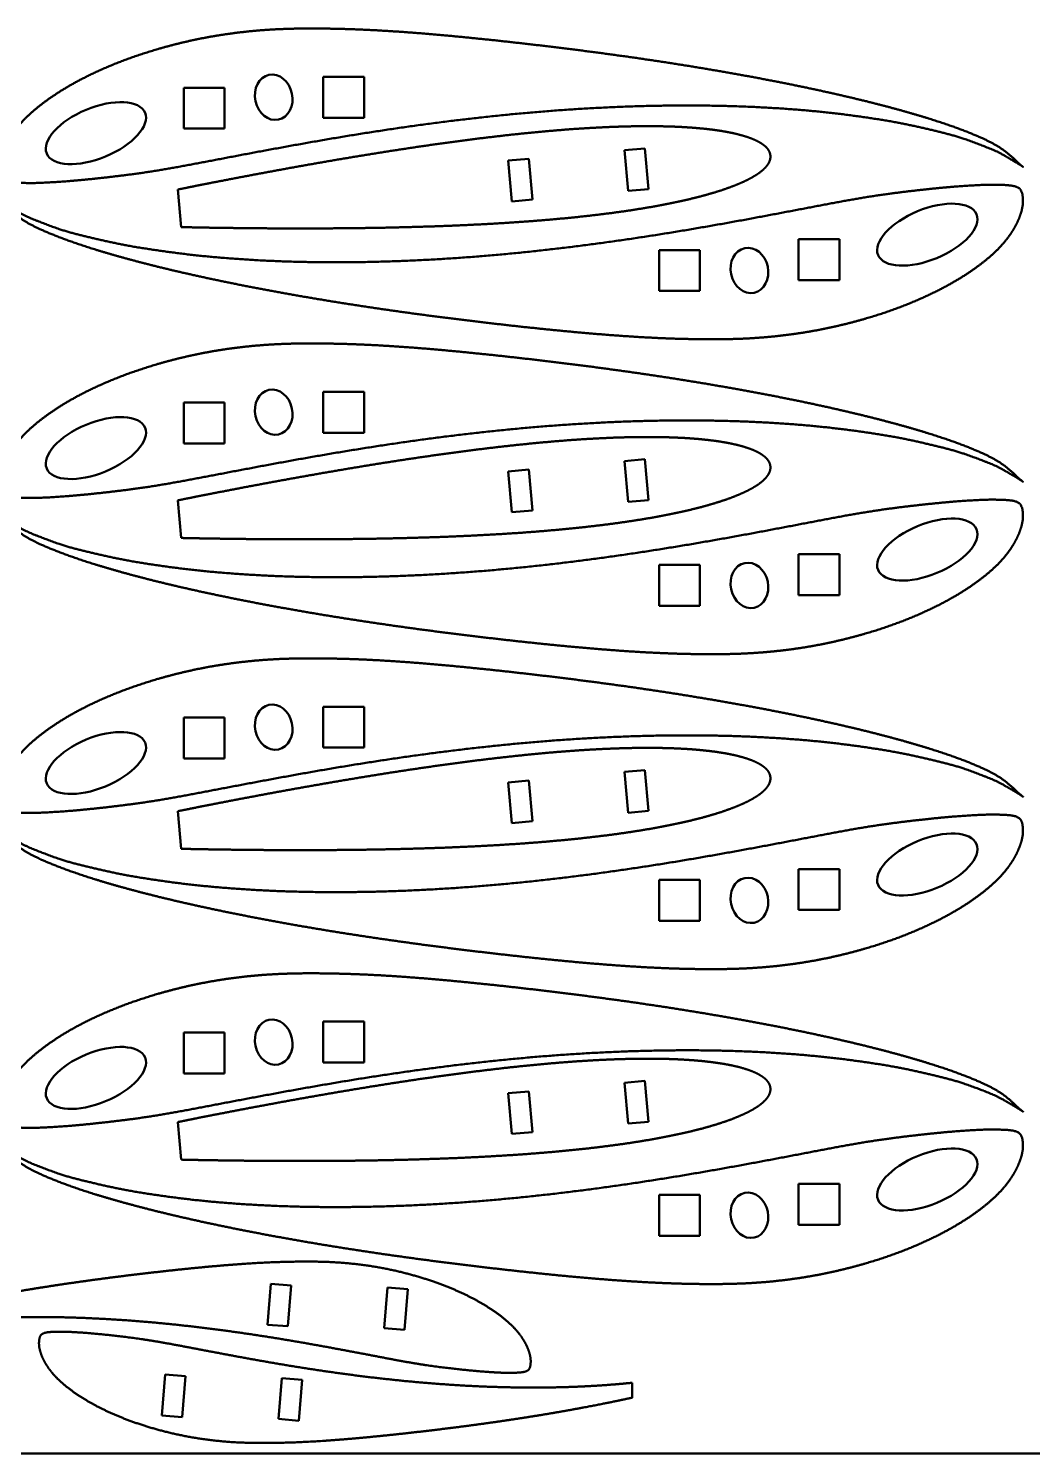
# Model space of a CAD drawing. Header units: millimetres. Extents: x -123 to 777, y 0 to 1570.
# Drawn here: x 211.2 to 456.5, y 669.9 to 1018.3 of the extents above; entities that cross this region are included whole.
import ezdxf

# ---------------------------------------------------------------- set-up
doc = ezdxf.new("R2010")
doc.units = ezdxf.units.MM
doc.layers.add('Visible (ISO)', color=7, linetype='Continuous', lineweight=50)

msp = doc.modelspace()

# ---------------------------------------------------------------- linework, layer by layer
at = {"layer": 'Visible (ISO)'}
for p, q in [((259.09, 1003.87), (249.09, 1003.87)), ((249.09, 1003.87), (249.09, 993.87)), ((259.09, 993.87), (259.09, 1003.87)), ((293.17, 1006.52), (283.17, 1006.52)), ((283.17, 1006.52), (283.17, 996.52)), ((293.17, 996.52), (293.17, 1006.52)), ((283.17, 996.52), (293.17, 996.52)), ((249.09, 993.87), (259.09, 993.87)), ((333.41, 986.48), (328.43, 986.03)), ((328.43, 986.03), (329.32, 976.07)), ((334.3, 976.52), (333.41, 986.48)), ((361.82, 989.01), (356.84, 988.57)), ((356.84, 988.57), (357.73, 978.61)), ((362.71, 979.05), (361.82, 989.01)), ((357.73, 978.61), (362.71, 979.05)), ((248.46, 969.78), (247.64, 978.97)), ((329.32, 976.07), (334.3, 976.52)), ((409.35, 966.83), (399.35, 966.83)), ((399.35, 966.83), (399.35, 956.83)), ((409.35, 956.83), (409.35, 966.83)), ((375.27, 964.18), (365.27, 964.18)), ((365.27, 964.18), (365.27, 954.18)), ((375.27, 954.18), (375.27, 964.18)), ((399.35, 956.83), (409.35, 956.83)), ((365.27, 954.18), (375.27, 954.18)), ((259.09, 926.87), (249.09, 926.87)), ((249.09, 926.87), (249.09, 916.87)), ((259.09, 916.87), (259.09, 926.87)), ((293.17, 929.52), (283.17, 929.52)), ((283.17, 929.52), (283.17, 919.52)), ((293.17, 919.52), (293.17, 929.52)), ((249.09, 916.87), (259.09, 916.87)), ((283.17, 919.52), (293.17, 919.52)), ((361.82, 913.01), (356.84, 912.57)), ((362.71, 903.05), (361.82, 913.01)), ((333.41, 910.48), (328.43, 910.03)), ((328.43, 910.03), (329.32, 900.07)), ((334.3, 900.52), (333.41, 910.48)), ((356.84, 912.57), (357.73, 902.61)), ((248.46, 893.78), (247.64, 902.97)), ((357.73, 902.61), (362.71, 903.05)), ((329.32, 900.07), (334.3, 900.52)), ((409.35, 889.83), (399.35, 889.83)), ((399.35, 889.83), (399.35, 879.83)), ((409.35, 879.83), (409.35, 889.83)), ((375.27, 887.18), (365.27, 887.18)), ((365.27, 887.18), (365.27, 877.18)), ((375.27, 877.18), (375.27, 887.18)), ((399.35, 879.83), (409.35, 879.83)), ((365.27, 877.18), (375.27, 877.18)), ((293.17, 852.52), (283.17, 852.52)), ((283.17, 852.52), (283.17, 842.52)), ((293.17, 842.52), (293.17, 852.52)), ((259.09, 849.87), (249.09, 849.87)), ((249.09, 849.87), (249.09, 839.87)), ((259.09, 839.87), (259.09, 849.87)), ((249.09, 839.87), (259.09, 839.87)), ((283.17, 842.52), (293.17, 842.52)), ((361.82, 837.01), (356.84, 836.57)), ((356.84, 836.57), (357.73, 826.61)), ((362.71, 827.05), (361.82, 837.01)), ((333.41, 834.48), (328.43, 834.03)), ((328.43, 834.03), (329.32, 824.07)), ((334.3, 824.52), (333.41, 834.48)), ((248.46, 817.78), (247.64, 826.97)), ((357.73, 826.61), (362.71, 827.05)), ((329.32, 824.07), (334.3, 824.52)), ((409.35, 812.83), (399.35, 812.83)), ((399.35, 812.83), (399.35, 802.83)), ((409.35, 802.83), (409.35, 812.83)), ((375.27, 810.18), (365.27, 810.18)), ((365.27, 810.18), (365.27, 800.18)), ((375.27, 800.18), (375.27, 810.18)), ((399.35, 802.83), (409.35, 802.83)), ((365.27, 800.18), (375.27, 800.18)), ((293.17, 775.52), (283.17, 775.52)), ((283.17, 775.52), (283.17, 765.52)), ((293.17, 765.52), (293.17, 775.52)), ((249.09, 772.87), (249.09, 762.87)), ((259.09, 772.87), (249.09, 772.87)), ((259.09, 762.87), (259.09, 772.87)), ((283.17, 765.52), (293.17, 765.52)), ((249.09, 762.87), (259.09, 762.87)), ((361.82, 761.01), (356.84, 760.57)), ((356.84, 760.57), (357.73, 750.61)), ((362.71, 751.05), (361.82, 761.01)), ((333.41, 758.48), (328.43, 758.03)), ((328.43, 758.03), (329.32, 748.07)), ((334.3, 748.52), (333.41, 758.48)), ((248.46, 741.78), (247.64, 750.97)), ((357.73, 750.61), (362.71, 751.05)), ((329.32, 748.07), (334.3, 748.52)), ((409.35, 735.83), (399.35, 735.83)), ((399.35, 735.83), (399.35, 725.83)), ((409.35, 725.83), (409.35, 735.83)), ((375.27, 733.18), (365.27, 733.18)), ((365.27, 733.18), (365.27, 723.18)), ((375.27, 723.18), (375.27, 733.18)), ((399.35, 725.83), (409.35, 725.83)), ((365.27, 723.18), (375.27, 723.18)), ((270.36, 711.4), (269.55, 701.43)), ((275.34, 711), (270.36, 711.4)), ((274.53, 701.03), (275.34, 711)), ((298.9, 710.52), (298.09, 700.55)), ((303.88, 710.11), (298.9, 710.52)), ((303.07, 700.15), (303.88, 710.11)), ((269.55, 701.43), (274.53, 701.03)), ((298.09, 700.55), (303.07, 700.15)), ((244.55, 689.22), (243.74, 679.25)), ((249.54, 688.81), (244.55, 689.22)), ((248.73, 678.84), (249.54, 688.81)), ((273.09, 688.33), (272.28, 678.37)), ((278.08, 687.93), (273.09, 688.33)), ((277.27, 677.96), (278.08, 687.93)), ((358.73, 687.23), (358.73, 683.6)), ((243.74, 679.25), (248.73, 678.84)), ((272.28, 678.37), (277.27, 677.96)), ((-123.01, 669.93), (776.99, 669.93))]:
    msp.add_line(p, q, dxfattribs=at)
for centre, major_axis, ratio in [((271.09, 1001.52), (1.15, -5.46), 0.817733), ((227.63, 992.76), (12.02, 4.98), 0.475362), ((430.81, 967.94), (-12.02, -4.98), 0.475362), ((387.35, 959.18), (-1.15, 5.46), 0.817733), ((271.09, 924.52), (1.15, -5.46), 0.817733), ((227.63, 915.76), (12.02, 4.98), 0.475362), ((430.81, 890.94), (-12.02, -4.98), 0.475362), ((387.35, 882.18), (-1.15, 5.46), 0.817733), ((271.09, 847.52), (1.15, -5.46), 0.817733), ((227.63, 838.76), (12.02, 4.98), 0.475362), ((430.81, 813.94), (-12.02, -4.98), 0.475362), ((387.35, 805.18), (-1.15, 5.46), 0.817733), ((271.09, 770.52), (1.15, -5.46), 0.817733), ((227.63, 761.76), (12.02, 4.98), 0.475362), ((430.81, 736.94), (-12.02, -4.98), 0.475362), ((387.35, 728.18), (-1.15, 5.46), 0.817733)]:
    msp.add_ellipse(centre, major_axis=major_axis, ratio=ratio, dxfattribs=at)
for points, degree, knots in [([(454.24, 984.51), (454.24, 984.5), (453.94, 984.7), (452.45, 985.71), (452.44, 985.58), (447.76, 988.55), (445.67, 989.07), (439.12, 991.91), (433.59, 993.07), (425.58, 995.12), (417.38, 996.41), (407.9, 997.76), (397.89, 998.66), (387.17, 999.31), (376.01, 999.58), (364.46, 999.53), (352.7, 999.13), (340.83, 998.42), (328.98, 997.41), (317.28, 996.14), (305.82, 994.66), (294.72, 993.01), (284.06, 991.25), (273.94, 989.45), (264.42, 987.66), (255.55, 985.97), (247.37, 984.39), (239.9, 983.12), (233.05, 982.24), (226.83, 981.55), (221.32, 981.01), (216.52, 980.72), (212.52, 980.48), (209.18, 980.59), (206.62, 980.7), (204.6, 981.3), (204.27, 983.25), (204.11, 985.17), (204.64, 987.41), (205.49, 989.72), (206.9, 992.19), (208.73, 994.72), (211.14, 997.22), (214.1, 999.7), (217.53, 1002.18), (221.45, 1004.59), (225.85, 1006.91), (230.69, 1009.13), (235.95, 1011.17), (241.62, 1013.05), (247.68, 1014.71), (254.08, 1016.14), (260.85, 1017.23), (267.95, 1018.01), (275.41, 1018.38), (283.27, 1018.37), (291.47, 1018.18), (299.97, 1017.72), (308.75, 1017.06), (317.74, 1016.23), (326.89, 1015.28), (336.12, 1014.23), (345.36, 1013.1), (354.53, 1011.89), (363.58, 1010.59), (372.44, 1009.22), (381.05, 1007.77), (389.37, 1006.27), (397.34, 1004.72), (404.9, 1003.13), (412.04, 1001.51), (418.68, 999.88), (424.81, 998.24), (430.35, 996.63), (435.38, 994.99), (439.67, 993.48), (443.59, 991.84), (446.48, 990.53), (449.36, 988.81), (450.56, 987.73), (452.81, 985.84), (452.94, 985.49), (454, 984.7), (454.24, 984.52), (454.24, 984.51)], 5, [-1, -1, -1, -1, -1, -1, -0.993452, -0.98756, -0.979253, -0.969034, -0.957285, -0.944279, -0.930259, -0.915409, -0.899867, -0.88375, -0.867165, -0.850213, -0.83299, -0.81559, -0.798102, -0.780614, -0.76321, -0.745973, -0.728985, -0.712325, -0.696073, -0.680307, -0.665097, -0.650486, -0.636501, -0.623172, -0.610538, -0.59865, -0.587609, -0.577556, -0.568651, -0.560737, -0.553486, -0.546561, -0.539588, -0.532169, -0.524204, -0.515739, -0.506781, -0.497336, -0.48741, -0.477009, -0.466145, -0.454854, -0.443167, -0.431115, -0.418729, -0.406034, -0.393048, -0.379774, -0.3662, -0.352315, -0.338113, -0.3236, -0.308799, -0.293754, -0.278514, -0.263136, -0.247678, -0.232202, -0.216768, -0.201431, -0.186243, -0.171254, -0.156512, -0.142066, -0.127966, -0.114263, -0.10101, -0.08826, -0.07607, -0.0645, -0.053614, -0.043466, -0.034068, -0.025421, -0.017617, -0.010963, -0.00602, 0, 0, 0, 0, 0, 0]), ([(247.64, 978.97), (248.16, 979.07), (249.56, 979.35), (251.85, 979.82), (255.1, 980.46), (258.8, 981.18), (262.59, 981.92), (266.48, 982.65), (270.46, 983.39), (274.51, 984.14), (278.62, 984.87), (282.79, 985.61), (287, 986.33), (291.26, 987.05), (295.53, 987.75), (299.83, 988.43), (304.13, 989.09), (308.43, 989.72), (312.72, 990.33), (316.98, 990.91), (321.22, 991.45), (325.4, 991.95), (329.54, 992.42), (333.62, 992.84), (337.63, 993.22), (341.55, 993.56), (345.39, 993.84), (349.13, 994.07), (352.76, 994.25), (356.28, 994.38), (359.67, 994.45), (362.94, 994.47), (366.06, 994.44), (369.04, 994.35), (371.87, 994.21), (374.53, 994.01), (377.03, 993.77), (379.36, 993.47), (381.52, 993.13), (383.49, 992.74), (385.27, 992.3), (386.87, 991.82), (388.27, 991.3), (389.48, 990.74), (390.5, 990.13), (391.31, 989.49), (391.93, 988.8), (392.34, 988.05), (392.52, 987.27), (392.48, 986.46), (392.21, 985.66), (391.73, 984.87), (391.04, 984.09), (390.15, 983.32), (389.06, 982.55), (387.77, 981.79), (386.28, 981.03), (384.6, 980.29), (382.73, 979.55), (380.67, 978.83), (378.43, 978.13), (376.01, 977.44), (373.42, 976.78), (370.66, 976.14), (367.75, 975.53), (364.68, 974.94), (361.46, 974.38), (358.11, 973.85), (354.62, 973.35), (351.02, 972.89), (347.3, 972.46), (343.47, 972.05), (339.55, 971.69), (335.54, 971.35), (331.45, 971.04), (327.3, 970.77), (323.08, 970.53), (318.82, 970.31), (314.52, 970.12), (310.2, 969.96), (305.85, 969.83), (301.5, 969.71), (297.15, 969.62), (292.82, 969.55), (288.51, 969.5), (284.23, 969.47), (280, 969.45), (275.82, 969.45), (271.7, 969.47), (267.66, 969.49), (263.7, 969.53), (259.83, 969.58), (256.07, 969.63), (252.76, 969.69), (250.41, 969.74), (248.99, 969.77), (248.46, 969.78)], 4, [0.1162186, 0.1162186, 0.1162186, 0.1162186, 0.1162186, 0.1216716, 0.1306685, 0.1398079, 0.1490772, 0.1584637, 0.1679549, 0.1775388, 0.1872032, 0.1969361, 0.2067257, 0.2165603, 0.226428, 0.2363173, 0.2462166, 0.2561142, 0.2659987, 0.2758584, 0.2856819, 0.2954577, 0.3051742, 0.3148198, 0.3243831, 0.3338524, 0.343216, 0.3524623, 0.3615794, 0.3705553, 0.3793781, 0.3880354, 0.3965147, 0.4048035, 0.4128887, 0.420757, 0.4283948, 0.4357882, 0.4429226, 0.4497836, 0.4563564, 0.4626268, 0.4685814, 0.47421, 0.4795081, 0.4844828, 0.4891614, 0.4936018, 0.4978859, 0.5021141, 0.5063982, 0.5108386, 0.5155172, 0.5204919, 0.52579, 0.5314186, 0.5373732, 0.5436436, 0.5502164, 0.5570774, 0.5642118, 0.5716052, 0.579243, 0.5871113, 0.5951965, 0.6034853, 0.6119646, 0.6206219, 0.6294447, 0.6384206, 0.6475377, 0.656784, 0.6661476, 0.6756169, 0.6851802, 0.6948258, 0.7045423, 0.7143181, 0.7241416, 0.7340013, 0.7438858, 0.7537834, 0.7636827, 0.773572, 0.7834397, 0.7932743, 0.8030639, 0.8127968, 0.8224612, 0.8320451, 0.8415363, 0.8509228, 0.8601921, 0.8693315, 0.8783284, 0.8837814, 0.8837814, 0.8837814, 0.8837814, 0.8837814]), ([(204.2, 976.19), (204.2, 976.2), (204.5, 976), (205.99, 974.99), (206, 975.12), (210.68, 972.15), (212.77, 971.63), (219.32, 968.79), (224.85, 967.63), (232.86, 965.58), (241.06, 964.29), (250.54, 962.94), (260.55, 962.04), (271.27, 961.39), (282.43, 961.12), (293.98, 961.17), (305.74, 961.57), (317.61, 962.28), (329.46, 963.29), (341.16, 964.56), (352.62, 966.04), (363.72, 967.69), (374.38, 969.45), (384.5, 971.25), (394.02, 973.04), (402.89, 974.73), (411.07, 976.32), (418.54, 977.58), (425.39, 978.46), (431.61, 979.15), (437.12, 979.69), (441.92, 979.99), (445.92, 980.22), (449.26, 980.11), (451.82, 980), (453.84, 979.4), (454.17, 977.45), (454.33, 975.53), (453.8, 973.29), (452.95, 970.98), (451.54, 968.51), (449.71, 965.99), (447.3, 963.48), (444.35, 961), (440.91, 958.52), (436.99, 956.11), (432.59, 953.79), (427.75, 951.57), (422.49, 949.53), (416.82, 947.65), (410.76, 945.99), (404.36, 944.56), (397.59, 943.47), (390.49, 942.69), (383.03, 942.32), (375.17, 942.33), (366.97, 942.52), (358.47, 942.99), (349.69, 943.64), (340.7, 944.47), (331.55, 945.42), (322.32, 946.47), (313.08, 947.6), (303.91, 948.81), (294.86, 950.11), (286, 951.48), (277.39, 952.93), (269.07, 954.43), (261.1, 955.99), (253.54, 957.57), (246.4, 959.19), (239.76, 960.82), (233.63, 962.47), (228.09, 964.07), (223.06, 965.71), (218.77, 967.23), (214.85, 968.86), (211.96, 970.17), (209.09, 971.89), (207.88, 972.97), (205.63, 974.86), (205.5, 975.21), (204.44, 976), (204.2, 976.18), (204.2, 976.19)], 5, [-1, -1, -1, -1, -1, -1, -0.993452, -0.98756, -0.979253, -0.969034, -0.957285, -0.944279, -0.930259, -0.915409, -0.899867, -0.88375, -0.867165, -0.850213, -0.83299, -0.81559, -0.798102, -0.780614, -0.76321, -0.745973, -0.728985, -0.712325, -0.696073, -0.680307, -0.665097, -0.650486, -0.636501, -0.623172, -0.610538, -0.59865, -0.587609, -0.577556, -0.568651, -0.560737, -0.553486, -0.546561, -0.539588, -0.532169, -0.524204, -0.515739, -0.506781, -0.497336, -0.48741, -0.477009, -0.466145, -0.454854, -0.443167, -0.431115, -0.418729, -0.406034, -0.393048, -0.379774, -0.3662, -0.352315, -0.338113, -0.3236, -0.308799, -0.293754, -0.278514, -0.263136, -0.247678, -0.232202, -0.216768, -0.201431, -0.186243, -0.171254, -0.156512, -0.142066, -0.127966, -0.114263, -0.10101, -0.08826, -0.07607, -0.0645, -0.053614, -0.043466, -0.034068, -0.025421, -0.017617, -0.010963, -0.00602, 0, 0, 0, 0, 0, 0]), ([(454.24, 907.51), (454.24, 907.5), (453.94, 907.7), (452.45, 908.71), (452.44, 908.58), (447.76, 911.55), (445.67, 912.07), (439.12, 914.91), (433.59, 916.07), (425.58, 918.12), (417.38, 919.41), (407.9, 920.76), (397.89, 921.66), (387.17, 922.31), (376.01, 922.58), (364.46, 922.53), (352.7, 922.13), (340.83, 921.42), (328.98, 920.41), (317.28, 919.14), (305.82, 917.66), (294.72, 916.01), (284.06, 914.25), (273.94, 912.45), (264.42, 910.66), (255.55, 908.97), (247.37, 907.39), (239.9, 906.12), (233.05, 905.24), (226.83, 904.55), (221.32, 904.01), (216.52, 903.72), (212.52, 903.48), (209.18, 903.59), (206.62, 903.7), (204.6, 904.3), (204.27, 906.25), (204.11, 908.17), (204.64, 910.41), (205.49, 912.72), (206.9, 915.19), (208.73, 917.72), (211.14, 920.22), (214.1, 922.7), (217.53, 925.18), (221.45, 927.59), (225.85, 929.91), (230.69, 932.13), (235.95, 934.17), (241.62, 936.05), (247.68, 937.71), (254.08, 939.14), (260.85, 940.23), (267.95, 941.01), (275.41, 941.38), (283.27, 941.37), (291.47, 941.18), (299.97, 940.72), (308.75, 940.06), (317.74, 939.23), (326.89, 938.28), (336.12, 937.23), (345.36, 936.1), (354.53, 934.89), (363.58, 933.59), (372.44, 932.22), (381.05, 930.77), (389.37, 929.27), (397.34, 927.72), (404.9, 926.13), (412.04, 924.51), (418.68, 922.88), (424.81, 921.24), (430.35, 919.63), (435.38, 917.99), (439.67, 916.48), (443.59, 914.84), (446.48, 913.53), (449.36, 911.81), (450.56, 910.73), (452.81, 908.84), (452.94, 908.49), (454, 907.7), (454.24, 907.52), (454.24, 907.51)], 5, [-1, -1, -1, -1, -1, -1, -0.993452, -0.98756, -0.979253, -0.969034, -0.957285, -0.944279, -0.930259, -0.915409, -0.899867, -0.88375, -0.867165, -0.850213, -0.83299, -0.81559, -0.798102, -0.780614, -0.76321, -0.745973, -0.728985, -0.712325, -0.696073, -0.680307, -0.665097, -0.650486, -0.636501, -0.623172, -0.610538, -0.59865, -0.587609, -0.577556, -0.568651, -0.560737, -0.553486, -0.546561, -0.539588, -0.532169, -0.524204, -0.515739, -0.506781, -0.497336, -0.48741, -0.477009, -0.466145, -0.454854, -0.443167, -0.431115, -0.418729, -0.406034, -0.393048, -0.379774, -0.3662, -0.352315, -0.338113, -0.3236, -0.308799, -0.293754, -0.278514, -0.263136, -0.247678, -0.232202, -0.216768, -0.201431, -0.186243, -0.171254, -0.156512, -0.142066, -0.127966, -0.114263, -0.10101, -0.08826, -0.07607, -0.0645, -0.053614, -0.043466, -0.034068, -0.025421, -0.017617, -0.010963, -0.00602, 0, 0, 0, 0, 0, 0]), ([(247.64, 902.97), (248.16, 903.07), (249.56, 903.35), (251.85, 903.82), (255.1, 904.46), (258.8, 905.18), (262.59, 905.92), (266.48, 906.65), (270.46, 907.39), (274.51, 908.14), (278.62, 908.87), (282.79, 909.61), (287, 910.33), (291.26, 911.05), (295.53, 911.75), (299.83, 912.43), (304.13, 913.09), (308.43, 913.72), (312.72, 914.33), (316.98, 914.91), (321.22, 915.45), (325.4, 915.95), (329.54, 916.42), (333.62, 916.84), (337.63, 917.22), (341.55, 917.56), (345.39, 917.84), (349.13, 918.07), (352.76, 918.25), (356.28, 918.38), (359.67, 918.45), (362.94, 918.47), (366.06, 918.44), (369.04, 918.35), (371.87, 918.21), (374.53, 918.01), (377.03, 917.77), (379.36, 917.47), (381.52, 917.13), (383.49, 916.74), (385.27, 916.3), (386.87, 915.82), (388.27, 915.3), (389.48, 914.74), (390.5, 914.13), (391.31, 913.49), (391.93, 912.8), (392.34, 912.05), (392.52, 911.27), (392.48, 910.46), (392.21, 909.66), (391.73, 908.87), (391.04, 908.09), (390.15, 907.32), (389.06, 906.55), (387.77, 905.79), (386.28, 905.03), (384.6, 904.29), (382.73, 903.55), (380.67, 902.83), (378.43, 902.13), (376.01, 901.44), (373.42, 900.78), (370.66, 900.14), (367.75, 899.53), (364.68, 898.94), (361.46, 898.38), (358.11, 897.85), (354.62, 897.35), (351.02, 896.89), (347.3, 896.46), (343.47, 896.05), (339.55, 895.69), (335.54, 895.35), (331.45, 895.04), (327.3, 894.77), (323.08, 894.53), (318.82, 894.31), (314.52, 894.12), (310.2, 893.96), (305.85, 893.83), (301.5, 893.71), (297.15, 893.62), (292.82, 893.55), (288.51, 893.5), (284.23, 893.47), (280, 893.45), (275.82, 893.45), (271.7, 893.47), (267.66, 893.49), (263.7, 893.53), (259.83, 893.58), (256.07, 893.63), (252.76, 893.69), (250.41, 893.74), (248.99, 893.77), (248.46, 893.78)], 4, [0.1162186, 0.1162186, 0.1162186, 0.1162186, 0.1162186, 0.1216716, 0.1306685, 0.1398079, 0.1490772, 0.1584637, 0.1679549, 0.1775388, 0.1872032, 0.1969361, 0.2067257, 0.2165603, 0.226428, 0.2363173, 0.2462166, 0.2561142, 0.2659987, 0.2758584, 0.2856819, 0.2954577, 0.3051742, 0.3148198, 0.3243831, 0.3338524, 0.343216, 0.3524623, 0.3615794, 0.3705553, 0.3793781, 0.3880354, 0.3965147, 0.4048035, 0.4128887, 0.420757, 0.4283948, 0.4357882, 0.4429226, 0.4497836, 0.4563564, 0.4626268, 0.4685814, 0.47421, 0.4795081, 0.4844828, 0.4891614, 0.4936018, 0.4978859, 0.5021141, 0.5063982, 0.5108386, 0.5155172, 0.5204919, 0.52579, 0.5314186, 0.5373732, 0.5436436, 0.5502164, 0.5570774, 0.5642118, 0.5716052, 0.579243, 0.5871113, 0.5951965, 0.6034853, 0.6119646, 0.6206219, 0.6294447, 0.6384206, 0.6475377, 0.656784, 0.6661476, 0.6756169, 0.6851802, 0.6948258, 0.7045423, 0.7143181, 0.7241416, 0.7340013, 0.7438858, 0.7537834, 0.7636827, 0.773572, 0.7834397, 0.7932743, 0.8030639, 0.8127968, 0.8224612, 0.8320451, 0.8415363, 0.8509228, 0.8601921, 0.8693315, 0.8783284, 0.8837814, 0.8837814, 0.8837814, 0.8837814, 0.8837814]), ([(204.2, 899.19), (204.2, 899.2), (204.5, 899), (205.99, 897.99), (206, 898.12), (210.68, 895.15), (212.77, 894.63), (219.32, 891.79), (224.85, 890.63), (232.86, 888.58), (241.06, 887.29), (250.54, 885.94), (260.55, 885.04), (271.27, 884.39), (282.43, 884.12), (293.98, 884.17), (305.74, 884.57), (317.61, 885.28), (329.46, 886.29), (341.16, 887.56), (352.62, 889.04), (363.72, 890.69), (374.38, 892.45), (384.5, 894.25), (394.02, 896.04), (402.89, 897.73), (411.07, 899.32), (418.54, 900.58), (425.39, 901.46), (431.61, 902.15), (437.12, 902.69), (441.92, 902.99), (445.92, 903.22), (449.26, 903.11), (451.82, 903), (453.84, 902.4), (454.17, 900.45), (454.33, 898.53), (453.8, 896.29), (452.95, 893.98), (451.54, 891.51), (449.71, 888.99), (447.3, 886.48), (444.35, 884), (440.91, 881.52), (436.99, 879.11), (432.59, 876.79), (427.75, 874.57), (422.49, 872.53), (416.82, 870.65), (410.76, 868.99), (404.36, 867.56), (397.59, 866.47), (390.49, 865.69), (383.03, 865.32), (375.17, 865.33), (366.97, 865.52), (358.47, 865.99), (349.69, 866.64), (340.7, 867.47), (331.55, 868.42), (322.32, 869.47), (313.08, 870.6), (303.91, 871.81), (294.86, 873.11), (286, 874.48), (277.39, 875.93), (269.07, 877.43), (261.1, 878.99), (253.54, 880.57), (246.4, 882.19), (239.76, 883.82), (233.63, 885.47), (228.09, 887.07), (223.06, 888.71), (218.77, 890.23), (214.85, 891.86), (211.96, 893.17), (209.09, 894.89), (207.88, 895.97), (205.63, 897.86), (205.5, 898.21), (204.44, 899), (204.2, 899.18), (204.2, 899.19)], 5, [-1, -1, -1, -1, -1, -1, -0.993452, -0.98756, -0.979253, -0.969034, -0.957285, -0.944279, -0.930259, -0.915409, -0.899867, -0.88375, -0.867165, -0.850213, -0.83299, -0.81559, -0.798102, -0.780614, -0.76321, -0.745973, -0.728985, -0.712325, -0.696073, -0.680307, -0.665097, -0.650486, -0.636501, -0.623172, -0.610538, -0.59865, -0.587609, -0.577556, -0.568651, -0.560737, -0.553486, -0.546561, -0.539588, -0.532169, -0.524204, -0.515739, -0.506781, -0.497336, -0.48741, -0.477009, -0.466145, -0.454854, -0.443167, -0.431115, -0.418729, -0.406034, -0.393048, -0.379774, -0.3662, -0.352315, -0.338113, -0.3236, -0.308799, -0.293754, -0.278514, -0.263136, -0.247678, -0.232202, -0.216768, -0.201431, -0.186243, -0.171254, -0.156512, -0.142066, -0.127966, -0.114263, -0.10101, -0.08826, -0.07607, -0.0645, -0.053614, -0.043466, -0.034068, -0.025421, -0.017617, -0.010963, -0.00602, 0, 0, 0, 0, 0, 0]), ([(454.24, 830.51), (454.24, 830.5), (453.94, 830.7), (452.45, 831.71), (452.44, 831.58), (447.76, 834.55), (445.67, 835.07), (439.12, 837.91), (433.59, 839.07), (425.58, 841.12), (417.38, 842.41), (407.9, 843.76), (397.89, 844.66), (387.17, 845.31), (376.01, 845.58), (364.46, 845.53), (352.7, 845.13), (340.83, 844.42), (328.98, 843.41), (317.28, 842.14), (305.82, 840.66), (294.72, 839.01), (284.06, 837.25), (273.94, 835.45), (264.42, 833.66), (255.55, 831.97), (247.37, 830.39), (239.9, 829.12), (233.05, 828.24), (226.83, 827.55), (221.32, 827.01), (216.52, 826.72), (212.52, 826.48), (209.18, 826.59), (206.62, 826.7), (204.6, 827.3), (204.27, 829.25), (204.11, 831.17), (204.64, 833.41), (205.49, 835.72), (206.9, 838.19), (208.73, 840.72), (211.14, 843.22), (214.1, 845.7), (217.53, 848.18), (221.45, 850.59), (225.85, 852.91), (230.69, 855.13), (235.95, 857.17), (241.62, 859.05), (247.68, 860.71), (254.08, 862.14), (260.85, 863.23), (267.95, 864.01), (275.41, 864.38), (283.27, 864.37), (291.47, 864.18), (299.97, 863.72), (308.75, 863.06), (317.74, 862.23), (326.89, 861.28), (336.12, 860.23), (345.36, 859.1), (354.53, 857.89), (363.58, 856.59), (372.44, 855.22), (381.05, 853.77), (389.37, 852.27), (397.34, 850.72), (404.9, 849.13), (412.04, 847.51), (418.68, 845.88), (424.81, 844.24), (430.35, 842.63), (435.38, 840.99), (439.67, 839.48), (443.59, 837.84), (446.48, 836.53), (449.36, 834.81), (450.56, 833.73), (452.81, 831.84), (452.94, 831.49), (454, 830.7), (454.24, 830.52), (454.24, 830.51)], 5, [-1, -1, -1, -1, -1, -1, -0.993452, -0.98756, -0.979253, -0.969034, -0.957285, -0.944279, -0.930259, -0.915409, -0.899867, -0.88375, -0.867165, -0.850213, -0.83299, -0.81559, -0.798102, -0.780614, -0.76321, -0.745973, -0.728985, -0.712325, -0.696073, -0.680307, -0.665097, -0.650486, -0.636501, -0.623172, -0.610538, -0.59865, -0.587609, -0.577556, -0.568651, -0.560737, -0.553486, -0.546561, -0.539588, -0.532169, -0.524204, -0.515739, -0.506781, -0.497336, -0.48741, -0.477009, -0.466145, -0.454854, -0.443167, -0.431115, -0.418729, -0.406034, -0.393048, -0.379774, -0.3662, -0.352315, -0.338113, -0.3236, -0.308799, -0.293754, -0.278514, -0.263136, -0.247678, -0.232202, -0.216768, -0.201431, -0.186243, -0.171254, -0.156512, -0.142066, -0.127966, -0.114263, -0.10101, -0.08826, -0.07607, -0.0645, -0.053614, -0.043466, -0.034068, -0.025421, -0.017617, -0.010963, -0.00602, 0, 0, 0, 0, 0, 0]), ([(247.64, 826.97), (248.16, 827.07), (249.56, 827.35), (251.85, 827.82), (255.1, 828.46), (258.8, 829.18), (262.59, 829.92), (266.48, 830.65), (270.46, 831.39), (274.51, 832.14), (278.62, 832.87), (282.79, 833.61), (287, 834.33), (291.26, 835.05), (295.53, 835.75), (299.83, 836.43), (304.13, 837.09), (308.43, 837.72), (312.72, 838.33), (316.98, 838.91), (321.22, 839.45), (325.4, 839.95), (329.54, 840.42), (333.62, 840.84), (337.63, 841.22), (341.55, 841.56), (345.39, 841.84), (349.13, 842.07), (352.76, 842.25), (356.28, 842.38), (359.67, 842.45), (362.94, 842.47), (366.06, 842.44), (369.04, 842.35), (371.87, 842.21), (374.53, 842.01), (377.03, 841.77), (379.36, 841.47), (381.52, 841.13), (383.49, 840.74), (385.27, 840.3), (386.87, 839.82), (388.27, 839.3), (389.48, 838.74), (390.5, 838.13), (391.31, 837.49), (391.93, 836.8), (392.34, 836.05), (392.52, 835.27), (392.48, 834.46), (392.21, 833.66), (391.73, 832.87), (391.04, 832.09), (390.15, 831.32), (389.06, 830.55), (387.77, 829.79), (386.28, 829.03), (384.6, 828.29), (382.73, 827.55), (380.67, 826.83), (378.43, 826.13), (376.01, 825.44), (373.42, 824.78), (370.66, 824.14), (367.75, 823.53), (364.68, 822.94), (361.46, 822.38), (358.11, 821.85), (354.62, 821.35), (351.02, 820.89), (347.3, 820.46), (343.47, 820.05), (339.55, 819.69), (335.54, 819.35), (331.45, 819.04), (327.3, 818.77), (323.08, 818.53), (318.82, 818.31), (314.52, 818.12), (310.2, 817.96), (305.85, 817.83), (301.5, 817.71), (297.15, 817.62), (292.82, 817.55), (288.51, 817.5), (284.23, 817.47), (280, 817.45), (275.82, 817.45), (271.7, 817.47), (267.66, 817.49), (263.7, 817.53), (259.83, 817.58), (256.07, 817.63), (252.76, 817.69), (250.41, 817.74), (248.99, 817.77), (248.46, 817.78)], 4, [0.1162186, 0.1162186, 0.1162186, 0.1162186, 0.1162186, 0.1216716, 0.1306685, 0.1398079, 0.1490772, 0.1584637, 0.1679549, 0.1775388, 0.1872032, 0.1969361, 0.2067257, 0.2165603, 0.226428, 0.2363173, 0.2462166, 0.2561142, 0.2659987, 0.2758584, 0.2856819, 0.2954577, 0.3051742, 0.3148198, 0.3243831, 0.3338524, 0.343216, 0.3524623, 0.3615794, 0.3705553, 0.3793781, 0.3880354, 0.3965147, 0.4048035, 0.4128887, 0.420757, 0.4283948, 0.4357882, 0.4429226, 0.4497836, 0.4563564, 0.4626268, 0.4685814, 0.47421, 0.4795081, 0.4844828, 0.4891614, 0.4936018, 0.4978859, 0.5021141, 0.5063982, 0.5108386, 0.5155172, 0.5204919, 0.52579, 0.5314186, 0.5373732, 0.5436436, 0.5502164, 0.5570774, 0.5642118, 0.5716052, 0.579243, 0.5871113, 0.5951965, 0.6034853, 0.6119646, 0.6206219, 0.6294447, 0.6384206, 0.6475377, 0.656784, 0.6661476, 0.6756169, 0.6851802, 0.6948258, 0.7045423, 0.7143181, 0.7241416, 0.7340013, 0.7438858, 0.7537834, 0.7636827, 0.773572, 0.7834397, 0.7932743, 0.8030639, 0.8127968, 0.8224612, 0.8320451, 0.8415363, 0.8509228, 0.8601921, 0.8693315, 0.8783284, 0.8837814, 0.8837814, 0.8837814, 0.8837814, 0.8837814]), ([(204.2, 822.19), (204.2, 822.2), (204.5, 822), (205.99, 820.99), (206, 821.12), (210.68, 818.15), (212.77, 817.63), (219.32, 814.79), (224.85, 813.63), (232.86, 811.58), (241.06, 810.29), (250.54, 808.94), (260.55, 808.04), (271.27, 807.39), (282.43, 807.12), (293.98, 807.17), (305.74, 807.57), (317.61, 808.28), (329.46, 809.29), (341.16, 810.56), (352.62, 812.04), (363.72, 813.69), (374.38, 815.45), (384.5, 817.25), (394.02, 819.04), (402.89, 820.73), (411.07, 822.32), (418.54, 823.58), (425.39, 824.46), (431.61, 825.15), (437.12, 825.69), (441.92, 825.99), (445.92, 826.22), (449.26, 826.11), (451.82, 826), (453.84, 825.4), (454.17, 823.45), (454.33, 821.53), (453.8, 819.29), (452.95, 816.98), (451.54, 814.51), (449.71, 811.99), (447.3, 809.48), (444.35, 807), (440.91, 804.52), (436.99, 802.11), (432.59, 799.79), (427.75, 797.57), (422.49, 795.53), (416.82, 793.65), (410.76, 791.99), (404.36, 790.56), (397.59, 789.47), (390.49, 788.69), (383.03, 788.32), (375.17, 788.33), (366.97, 788.52), (358.47, 788.99), (349.69, 789.64), (340.7, 790.47), (331.55, 791.42), (322.32, 792.47), (313.08, 793.6), (303.91, 794.81), (294.86, 796.11), (286, 797.48), (277.39, 798.93), (269.07, 800.43), (261.1, 801.99), (253.54, 803.57), (246.4, 805.19), (239.76, 806.82), (233.63, 808.47), (228.09, 810.07), (223.06, 811.71), (218.77, 813.23), (214.85, 814.86), (211.96, 816.17), (209.09, 817.89), (207.88, 818.97), (205.63, 820.86), (205.5, 821.21), (204.44, 822), (204.2, 822.18), (204.2, 822.19)], 5, [-1, -1, -1, -1, -1, -1, -0.993452, -0.98756, -0.979253, -0.969034, -0.957285, -0.944279, -0.930259, -0.915409, -0.899867, -0.88375, -0.867165, -0.850213, -0.83299, -0.81559, -0.798102, -0.780614, -0.76321, -0.745973, -0.728985, -0.712325, -0.696073, -0.680307, -0.665097, -0.650486, -0.636501, -0.623172, -0.610538, -0.59865, -0.587609, -0.577556, -0.568651, -0.560737, -0.553486, -0.546561, -0.539588, -0.532169, -0.524204, -0.515739, -0.506781, -0.497336, -0.48741, -0.477009, -0.466145, -0.454854, -0.443167, -0.431115, -0.418729, -0.406034, -0.393048, -0.379774, -0.3662, -0.352315, -0.338113, -0.3236, -0.308799, -0.293754, -0.278514, -0.263136, -0.247678, -0.232202, -0.216768, -0.201431, -0.186243, -0.171254, -0.156512, -0.142066, -0.127966, -0.114263, -0.10101, -0.08826, -0.07607, -0.0645, -0.053614, -0.043466, -0.034068, -0.025421, -0.017617, -0.010963, -0.00602, 0, 0, 0, 0, 0, 0]), ([(454.24, 753.51), (454.24, 753.5), (453.94, 753.7), (452.45, 754.71), (452.44, 754.58), (447.76, 757.55), (445.67, 758.07), (439.12, 760.91), (433.59, 762.07), (425.58, 764.12), (417.38, 765.41), (407.9, 766.76), (397.89, 767.66), (387.17, 768.31), (376.01, 768.58), (364.46, 768.53), (352.7, 768.13), (340.83, 767.42), (328.98, 766.41), (317.28, 765.14), (305.82, 763.66), (294.72, 762.01), (284.06, 760.25), (273.94, 758.45), (264.42, 756.66), (255.55, 754.97), (247.37, 753.39), (239.9, 752.12), (233.05, 751.24), (226.83, 750.55), (221.32, 750.01), (216.52, 749.72), (212.52, 749.48), (209.18, 749.59), (206.62, 749.7), (204.6, 750.3), (204.27, 752.25), (204.11, 754.17), (204.64, 756.41), (205.49, 758.72), (206.9, 761.19), (208.73, 763.72), (211.14, 766.22), (214.1, 768.7), (217.53, 771.18), (221.45, 773.59), (225.85, 775.91), (230.69, 778.13), (235.95, 780.17), (241.62, 782.05), (247.68, 783.71), (254.08, 785.14), (260.85, 786.23), (267.95, 787.01), (275.41, 787.38), (283.27, 787.37), (291.47, 787.18), (299.97, 786.72), (308.75, 786.06), (317.74, 785.23), (326.89, 784.28), (336.12, 783.23), (345.36, 782.1), (354.53, 780.89), (363.58, 779.59), (372.44, 778.22), (381.05, 776.77), (389.37, 775.27), (397.34, 773.72), (404.9, 772.13), (412.04, 770.51), (418.68, 768.88), (424.81, 767.24), (430.35, 765.63), (435.38, 763.99), (439.67, 762.48), (443.59, 760.84), (446.48, 759.53), (449.36, 757.81), (450.56, 756.73), (452.81, 754.84), (452.94, 754.49), (454, 753.7), (454.24, 753.52), (454.24, 753.51)], 5, [-1, -1, -1, -1, -1, -1, -0.993452, -0.98756, -0.979253, -0.969034, -0.957285, -0.944279, -0.930259, -0.915409, -0.899867, -0.88375, -0.867165, -0.850213, -0.83299, -0.81559, -0.798102, -0.780614, -0.76321, -0.745973, -0.728985, -0.712325, -0.696073, -0.680307, -0.665097, -0.650486, -0.636501, -0.623172, -0.610538, -0.59865, -0.587609, -0.577556, -0.568651, -0.560737, -0.553486, -0.546561, -0.539588, -0.532169, -0.524204, -0.515739, -0.506781, -0.497336, -0.48741, -0.477009, -0.466145, -0.454854, -0.443167, -0.431115, -0.418729, -0.406034, -0.393048, -0.379774, -0.3662, -0.352315, -0.338113, -0.3236, -0.308799, -0.293754, -0.278514, -0.263136, -0.247678, -0.232202, -0.216768, -0.201431, -0.186243, -0.171254, -0.156512, -0.142066, -0.127966, -0.114263, -0.10101, -0.08826, -0.07607, -0.0645, -0.053614, -0.043466, -0.034068, -0.025421, -0.017617, -0.010963, -0.00602, 0, 0, 0, 0, 0, 0]), ([(247.64, 750.97), (248.16, 751.07), (249.56, 751.35), (251.85, 751.82), (255.1, 752.46), (258.8, 753.18), (262.59, 753.92), (266.48, 754.65), (270.46, 755.39), (274.51, 756.14), (278.62, 756.87), (282.79, 757.61), (287, 758.33), (291.26, 759.05), (295.53, 759.75), (299.83, 760.43), (304.13, 761.09), (308.43, 761.72), (312.72, 762.33), (316.98, 762.91), (321.22, 763.45), (325.4, 763.95), (329.54, 764.42), (333.62, 764.84), (337.63, 765.22), (341.55, 765.56), (345.39, 765.84), (349.13, 766.07), (352.76, 766.25), (356.28, 766.38), (359.67, 766.45), (362.94, 766.47), (366.06, 766.44), (369.04, 766.35), (371.87, 766.21), (374.53, 766.01), (377.03, 765.77), (379.36, 765.47), (381.52, 765.13), (383.49, 764.74), (385.27, 764.3), (386.87, 763.82), (388.27, 763.3), (389.48, 762.74), (390.5, 762.13), (391.31, 761.49), (391.93, 760.8), (392.34, 760.05), (392.52, 759.27), (392.48, 758.46), (392.21, 757.66), (391.73, 756.87), (391.04, 756.09), (390.15, 755.32), (389.06, 754.55), (387.77, 753.79), (386.28, 753.03), (384.6, 752.29), (382.73, 751.55), (380.67, 750.83), (378.43, 750.13), (376.01, 749.44), (373.42, 748.78), (370.66, 748.14), (367.75, 747.53), (364.68, 746.94), (361.46, 746.38), (358.11, 745.85), (354.62, 745.35), (351.02, 744.89), (347.3, 744.46), (343.47, 744.05), (339.55, 743.69), (335.54, 743.35), (331.45, 743.04), (327.3, 742.77), (323.08, 742.53), (318.82, 742.31), (314.52, 742.12), (310.2, 741.96), (305.85, 741.83), (301.5, 741.71), (297.15, 741.62), (292.82, 741.55), (288.51, 741.5), (284.23, 741.47), (280, 741.45), (275.82, 741.45), (271.7, 741.47), (267.66, 741.49), (263.7, 741.53), (259.83, 741.58), (256.07, 741.63), (252.76, 741.69), (250.41, 741.74), (248.99, 741.77), (248.46, 741.78)], 4, [0.1162186, 0.1162186, 0.1162186, 0.1162186, 0.1162186, 0.1216716, 0.1306685, 0.1398079, 0.1490772, 0.1584637, 0.1679549, 0.1775388, 0.1872032, 0.1969361, 0.2067257, 0.2165603, 0.226428, 0.2363173, 0.2462166, 0.2561142, 0.2659987, 0.2758584, 0.2856819, 0.2954577, 0.3051742, 0.3148198, 0.3243831, 0.3338524, 0.343216, 0.3524623, 0.3615794, 0.3705553, 0.3793781, 0.3880354, 0.3965147, 0.4048035, 0.4128887, 0.420757, 0.4283948, 0.4357882, 0.4429226, 0.4497836, 0.4563564, 0.4626268, 0.4685814, 0.47421, 0.4795081, 0.4844828, 0.4891614, 0.4936018, 0.4978859, 0.5021141, 0.5063982, 0.5108386, 0.5155172, 0.5204919, 0.52579, 0.5314186, 0.5373732, 0.5436436, 0.5502164, 0.5570774, 0.5642118, 0.5716052, 0.579243, 0.5871113, 0.5951965, 0.6034853, 0.6119646, 0.6206219, 0.6294447, 0.6384206, 0.6475377, 0.656784, 0.6661476, 0.6756169, 0.6851802, 0.6948258, 0.7045423, 0.7143181, 0.7241416, 0.7340013, 0.7438858, 0.7537834, 0.7636827, 0.773572, 0.7834397, 0.7932743, 0.8030639, 0.8127968, 0.8224612, 0.8320451, 0.8415363, 0.8509228, 0.8601921, 0.8693315, 0.8783284, 0.8837814, 0.8837814, 0.8837814, 0.8837814, 0.8837814]), ([(204.2, 745.19), (204.2, 745.2), (204.5, 745), (205.99, 743.99), (206, 744.12), (210.68, 741.15), (212.77, 740.63), (219.32, 737.79), (224.85, 736.63), (232.86, 734.58), (241.06, 733.29), (250.54, 731.94), (260.55, 731.04), (271.27, 730.39), (282.43, 730.12), (293.98, 730.17), (305.74, 730.57), (317.61, 731.28), (329.46, 732.29), (341.16, 733.56), (352.62, 735.04), (363.72, 736.69), (374.38, 738.45), (384.5, 740.25), (394.02, 742.04), (402.89, 743.73), (411.07, 745.32), (418.54, 746.58), (425.39, 747.46), (431.61, 748.15), (437.12, 748.69), (441.92, 748.99), (445.92, 749.22), (449.26, 749.11), (451.82, 749), (453.84, 748.4), (454.17, 746.45), (454.33, 744.53), (453.8, 742.29), (452.95, 739.98), (451.54, 737.51), (449.71, 734.99), (447.3, 732.48), (444.35, 730), (440.91, 727.52), (436.99, 725.11), (432.59, 722.79), (427.75, 720.57), (422.49, 718.53), (416.82, 716.65), (410.76, 714.99), (404.36, 713.56), (397.59, 712.47), (390.49, 711.69), (383.03, 711.32), (375.17, 711.33), (366.97, 711.52), (358.47, 711.99), (349.69, 712.64), (340.7, 713.47), (331.55, 714.42), (322.32, 715.47), (313.08, 716.6), (303.91, 717.81), (294.86, 719.11), (286, 720.48), (277.39, 721.93), (269.07, 723.43), (261.1, 724.99), (253.54, 726.57), (246.4, 728.19), (239.76, 729.82), (233.63, 731.47), (228.09, 733.07), (223.06, 734.71), (218.77, 736.23), (214.85, 737.86), (211.96, 739.17), (209.09, 740.89), (207.88, 741.97), (205.63, 743.86), (205.5, 744.21), (204.44, 745), (204.2, 745.18), (204.2, 745.19)], 5, [-1, -1, -1, -1, -1, -1, -0.993452, -0.98756, -0.979253, -0.969034, -0.957285, -0.944279, -0.930259, -0.915409, -0.899867, -0.88375, -0.867165, -0.850213, -0.83299, -0.81559, -0.798102, -0.780614, -0.76321, -0.745973, -0.728985, -0.712325, -0.696073, -0.680307, -0.665097, -0.650486, -0.636501, -0.623172, -0.610538, -0.59865, -0.587609, -0.577556, -0.568651, -0.560737, -0.553486, -0.546561, -0.539588, -0.532169, -0.524204, -0.515739, -0.506781, -0.497336, -0.48741, -0.477009, -0.466145, -0.454854, -0.443167, -0.431115, -0.418729, -0.406034, -0.393048, -0.379774, -0.3662, -0.352315, -0.338113, -0.3236, -0.308799, -0.293754, -0.278514, -0.263136, -0.247678, -0.232202, -0.216768, -0.201431, -0.186243, -0.171254, -0.156512, -0.142066, -0.127966, -0.114263, -0.10101, -0.08826, -0.07607, -0.0645, -0.053614, -0.043466, -0.034068, -0.025421, -0.017617, -0.010963, -0.00602, 0, 0, 0, 0, 0, 0]), ([(188.9, 705.77), (188.98, 705.79), (190.14, 706.04), (192.41, 706.53), (195.88, 707.25), (200.61, 708.17), (206.59, 709.25), (212.79, 710.29), (219.17, 711.28), (225.69, 712.21), (232.29, 713.09), (238.95, 713.9), (245.59, 714.66), (252.18, 715.34), (258.65, 715.94), (264.97, 716.41), (271.09, 716.75), (277, 716.88), (282.65, 716.89), (288.03, 716.62), (293.14, 716.06), (298.01, 715.28), (302.62, 714.25), (306.98, 713.05), (311.06, 711.7), (314.86, 710.22), (318.34, 708.63), (321.5, 706.96), (324.33, 705.22), (326.8, 703.44), (328.93, 701.65), (330.67, 699.85), (331.99, 698.03), (333, 696.25), (333.61, 694.59), (333.99, 692.98), (333.88, 691.59), (333.64, 690.19), (332.19, 689.76), (330.34, 689.68), (327.94, 689.6), (325.05, 689.77), (321.6, 689.98), (317.63, 690.37), (313.16, 690.87), (308.23, 691.5), (302.85, 692.41), (296.96, 693.55), (290.57, 694.77), (283.71, 696.06), (276.43, 697.36), (268.75, 698.62), (260.76, 699.81), (252.51, 700.87), (244.08, 701.79), (235.55, 702.52), (227.01, 703.03), (218.54, 703.32), (210.23, 703.35), (202.59, 703.16), (196.7, 702.82), (192.55, 702.49), (189.97, 702.24), (188.9, 702.13)], 5, [-0.8731081, -0.8731081, -0.8731081, -0.8731081, -0.8731081, -0.8731081, -0.8720337, -0.8579336, -0.8434876, -0.8287458, -0.8137565, -0.798569, -0.7832324, -0.7677982, -0.7523222, -0.7368644, -0.7214857, -0.7062462, -0.6912006, -0.6763996, -0.6618868, -0.6476853, -0.6337996, -0.620226, -0.6069521, -0.5939656, -0.5812707, -0.5688847, -0.5568329, -0.545146, -0.5338546, -0.5229915, -0.5125896, -0.5026638, -0.4932193, -0.4842614, -0.4757956, -0.4678314, -0.4604119, -0.4534392, -0.4465144, -0.4392632, -0.4313488, -0.4224439, -0.4123913, -0.4013496, -0.3894624, -0.3768276, -0.3634991, -0.349514, -0.3349027, -0.3196928, -0.3039265, -0.2876747, -0.2710151, -0.2540272, -0.2367904, -0.2193863, -0.2018977, -0.18441, -0.1670099, -0.1497873, -0.1328351, -0.11625, -0.1042927, -0.1042927, -0.1042927, -0.1042927, -0.1042927, -0.1042927]), ([(358.73, 683.6), (358.65, 683.58), (357.49, 683.32), (355.21, 682.83), (351.75, 682.12), (347.02, 681.19), (341.03, 680.11), (334.83, 679.07), (328.46, 678.09), (321.94, 677.15), (315.33, 676.28), (308.68, 675.47), (302.03, 674.71), (295.45, 674.03), (288.97, 673.43), (282.66, 672.96), (276.53, 672.62), (270.63, 672.49), (264.97, 672.48), (259.6, 672.74), (254.48, 673.31), (249.61, 674.09), (245.01, 675.12), (240.65, 676.31), (236.56, 677.67), (232.77, 679.14), (229.28, 680.73), (226.12, 682.41), (223.3, 684.14), (220.82, 685.93), (218.7, 687.71), (216.96, 689.52), (215.64, 691.33), (214.63, 693.11), (214.01, 694.78), (213.64, 696.39), (213.75, 697.77), (213.99, 699.17), (215.44, 699.61), (217.28, 699.68), (219.69, 699.77), (222.57, 699.6), (226.03, 699.38), (229.99, 698.99), (234.47, 698.5), (239.4, 697.86), (244.78, 696.95), (250.67, 695.81), (257.06, 694.6), (263.91, 693.31), (271.2, 692.01), (278.87, 690.74), (286.86, 689.56), (295.12, 688.49), (303.54, 687.57), (312.07, 686.85), (320.62, 686.33), (329.09, 686.05), (337.4, 686.01), (345.04, 686.2), (350.92, 686.54), (355.08, 686.87), (357.65, 687.12), (358.73, 687.23)], 5, [-0.8731081, -0.8731081, -0.8731081, -0.8731081, -0.8731081, -0.8731081, -0.8720337, -0.8579336, -0.8434876, -0.8287458, -0.8137565, -0.798569, -0.7832324, -0.7677982, -0.7523222, -0.7368644, -0.7214857, -0.7062462, -0.6912006, -0.6763996, -0.6618868, -0.6476853, -0.6337996, -0.620226, -0.6069521, -0.5939656, -0.5812707, -0.5688847, -0.5568329, -0.545146, -0.5338546, -0.5229915, -0.5125896, -0.5026638, -0.4932193, -0.4842614, -0.4757956, -0.4678314, -0.4604119, -0.4534392, -0.4465144, -0.4392632, -0.4313488, -0.4224439, -0.4123913, -0.4013496, -0.3894624, -0.3768276, -0.3634991, -0.349514, -0.3349027, -0.3196928, -0.3039265, -0.2876747, -0.2710151, -0.2540272, -0.2367904, -0.2193863, -0.2018977, -0.18441, -0.1670099, -0.1497873, -0.1328351, -0.11625, -0.1042927, -0.1042927, -0.1042927, -0.1042927, -0.1042927, -0.1042927])]:
    msp.add_open_spline(points, degree=degree, knots=knots, dxfattribs=at)

doc.saveas('drawing.dxf')
